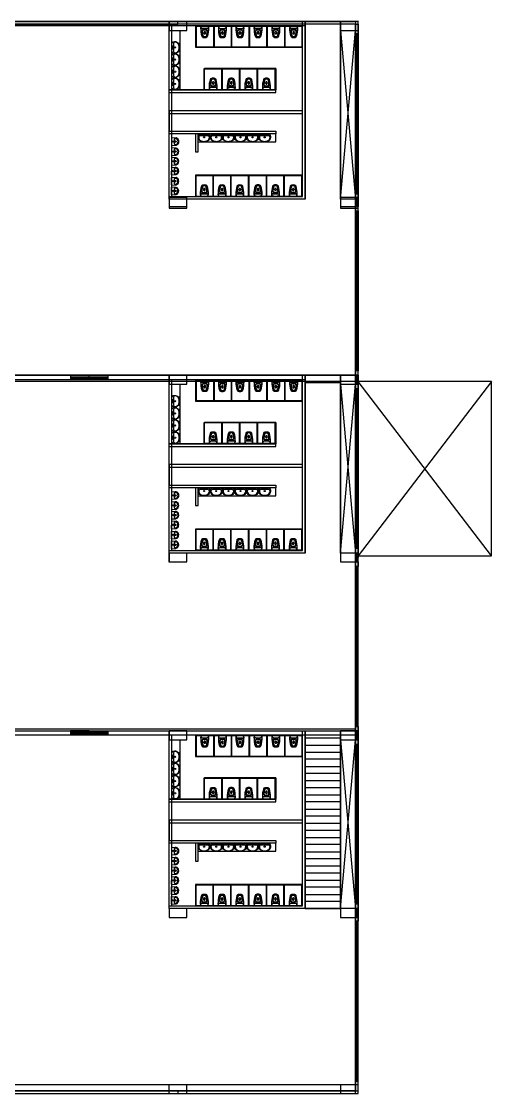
# Model space of a CAD drawing. Header units: millimetres. Extents: x 332 to 5606, y 276 to 1426.
# Drawn here: x 3451.9 to 3478.4, y 754.5 to 814.8 of the extents above; entities that cross this region are included whole.
import ezdxf

# ---------------------------------------------------------------- set-up
doc = ezdxf.new("R2010")
doc.units = ezdxf.units.MM
doc.layers.add('PEITORIL', color=5, linetype='Continuous')

# ---------------------------------------------------------------- blocks, each defined once
blk = doc.blocks.new('vaso_cx_acoplada_1')
at = {"linetype": 'Continuous'}
for centre in [(-0.111, -0.242), (0.122, -0.242)]:
    blk.add_circle(centre, 0.008, dxfattribs=at)
for centre, radius, start, end in [((-0.115, -0.184), 0.11, 136.53258, 180), ((1.375, -0.195), 1.6, 179.59001, 196.60114), ((0.001, -0.212), 0.215, 171.57167, 179.2851), ((1.375, -0.195), 1.59, 180.52436, 196.19572), ((0.001, -0.212), 0.215, 163.97838, 171.57167), ((-0.204, -0.182), 0.008, 171.57167, 263.63486), ((-0.101, -0.184), 0.11, 136.53258, 164.49464), ((0.005, 1.698), 1.9, 263.63486, 270), ((-0.249, -0.065), 0.07, 321.85553, 326.36654), ((-0.183, -0.109), 0.01, 95.71718, 146.36654), ((0.005, -1.99), 1.9, 90, 95.71718), ((-0.235, -0.065), 0.07, 321.85553, 326.36654), ((-0.16, -0.118), 0.0225, 114.52369, 139.29493), ((-0.071, -0.363), 0.075, 120.55827, 184.24766), ((0.852, -0.295), 1, 184.24766, 200.25979), ((-0.061, -0.382), 0.075, 116.10896, 182.02894), ((0.664, -0.356), 0.8, 182.02894, 200.9188), ((0.005, -0.493), 0.225, 90, 120.55827), ((0.005, -0.517), 0.225, 90, 116.10896), ((0.019, -0.458), 0.0636, 167.77794, 198.82445), ((-0.038, -0.446), 0.00501, 140.01374, 160.52979), ((-0.045, -0.439), 0.00416, 309.47185, 346.49014), ((0.048, -0.453), 0.0893, 163.27766, 172.12192), ((0.022, -0.458), 0.0664, 197.88836, 217.92673), ((0.027, -0.446), 0.0677, 144.04569, 163.27766), ((0.012, -0.466), 0.0536, 217.92673, 242.00627), ((0.014, -0.437), 0.0515, 119.72953, 144.04569), ((0.005, -0.478), 0.0398, 242.00627, 270), ((0.005, -0.422), 0.0347, 90, 119.72953), ((0.005, -1.99), 1.9, 84.28282, 90), ((0.005, 1.698), 1.9, 270, 276.36514), ((0.005, -0.493), 0.225, 59.44173, 90), ((0.005, -0.517), 0.225, 63.89104, 90), ((0.005, -0.422), 0.0347, 60.27047, 90), ((0.005, -0.478), 0.0398, 270, 297.99373), ((-0.003, -0.437), 0.0515, 35.95431, 60.27047), ((-0.001, -0.466), 0.0536, 297.99373, 322.07327), ((-0.016, -0.446), 0.0677, 16.72234, 35.95431), ((-0.011, -0.458), 0.0664, 322.07327, 342.11164), ((-0.037, -0.453), 0.0893, 7.87808, 16.72234), ((0.056, -0.439), 0.00416, 193.50986, 230.52815), ((-0.008, -0.458), 0.0636, 341.17555, 12.22206), ((0.049, -0.446), 0.00501, 19.47021, 39.98626), ((-0.653, -0.356), 0.8, 339.0812, 357.97106), ((-0.841, -0.295), 1, 339.74021, 355.75234), ((0.071, -0.382), 0.075, 357.97106, 63.89104), ((0.082, -0.363), 0.075, 355.75234, 59.44173), ((-1.364, -0.195), 1.59, 343.80428, 359.47564), ((-1.364, -0.195), 1.6, 343.39886, 0.40999), ((0.171, -0.118), 0.0225, 40.70507, 65.47631), ((0.246, -0.065), 0.07, 213.63346, 218.14447), ((0.111, -0.184), 0.11, 15.50536, 43.46742), ((0.194, -0.109), 0.01, 33.63346, 84.28282), ((0.26, -0.065), 0.07, 213.63346, 218.14447), ((0.125, -0.184), 0.11, 0, 43.46742), ((0.215, -0.182), 0.008, 276.36514, 8.42833), ((0.01, -0.212), 0.215, 8.42833, 16.02162), ((0.01, -0.212), 0.215, 0.7149, 8.42833), ((-0.081, -0.629), 0.08, 196.60114, 260.40415), ((-0.075, -0.616), 0.08, 196.19572, 260.88992), ((0.005, -0.117), 0.6, 260.40415, 270), ((0.005, -0.117), 0.586, 260.88992, 270), ((-0.062, -0.632), 0.026, 200.25979, 262.53667), ((-0.059, -0.633), 0.026, 200.9188, 262.88031), ((0.005, -0.117), 0.546, 262.53667, 270), ((0.005, -0.117), 0.546, 270, 277.46333), ((0.005, -0.117), 0.586, 270, 279.11008), ((0.005, -0.117), 0.6, 270, 279.59585), ((0.07, -0.633), 0.026, 277.11969, 339.0812), ((0.073, -0.632), 0.026, 277.46333, 339.74021), ((0.086, -0.616), 0.08, 279.11008, 343.80428), ((0.092, -0.629), 0.08, 279.59585, 343.39886)]:
    blk.add_arc(centre, radius, start, end, dxfattribs=at)
blk = doc.blocks.new('mictorio')
for p, q in [((-0.214, 0), (0.214, 0)), ((-0.221, -0.008), (-0.203, -0.242)), ((-0.171, -0.19), (-0.165, -0.236)), ((-0.143, -0.157), (0.143, -0.157)), ((0.171, -0.19), (0.165, -0.236)), ((0.221, -0.008), (0.203, -0.242))]:
    blk.add_line(p, q)
for centre, radius in [((-0.028, -0.196), 0.0107), ((-0.028, -0.227), 0.0107), ((0, -0.072), 0.0286), ((0, -0.072), 0.0143), ((0, -0.18), 0.0107), ((0, -0.243), 0.0107), ((0.028, -0.196), 0.0107), ((0.028, -0.227), 0.0107)]:
    blk.add_circle(centre, radius)
for centre, radius, start, end in [((-0.214, -0.007), 0.00716, 90, 184.572), ((0.214, -0.007), 0.00716, 355.428, 90), ((-0.13, -0.229), 0.0737, 108.63175, 194.85038), ((0, -0.192), 0.209, 195.65293, 344.34707), ((-0.143, -0.186), 0.0286, 90, 187.76517), ((0, -0.181), 0.174, 198.68934, 341.31066), ((0.143, -0.186), 0.0286, 352.23483, 90), ((0.13, -0.229), 0.0737, 345.14962, 71.36825)]:
    blk.add_arc(centre, radius, start, end)
blk = doc.blocks.new('lavatorio_66x45')
blk.add_lwpolyline([(-0.285, -0.029, -0.247757), (-0.23, 0), (0, 0), (0.23, 0, -0.247757), (0.285, -0.029, -0.523187), (0.129, -0.437, -0.064231), (0, -0.454, -0.064231), (-0.129, -0.437, -0.523187)], format="xyb", close=True)
for points in [[(0.122, -0.408, 0.331039), (0.301, -0.191, 0.428943), (0.221, -0.107), (0, -0.107), (-0.221, -0.107, 0.428943), (-0.301, -0.191, 0.331039), (-0.122, -0.408)], [(-0.284, -0.053, -0.019603), (-0.274, -0.037, -0.247757), (-0.23, -0.013), (0.23, -0.013, -0.247757), (0.274, -0.037, -0.019603), (0.284, -0.053, -0.064281)]]:
    blk.add_lwpolyline(points, format="xyb")
for centre, radius in [((-0.074, -0.053), 0.0234), ((0, -0.194), 0.03), ((0, -0.053), 0.0234), ((0.074, -0.053), 0.0234)]:
    blk.add_circle(centre, radius)
for start, end in [(253.49072, 270), (270, 286.50928)]:
    blk.add_arc((0, 0.053), 0.477, start, end)
blk = doc.blocks.new('PORTA')
for p, q in [((-0.09, 0), (-0.09, -2.1)), ((-0.06, 0), (-0.06, -2.1))]:
    blk.add_line(p, q)
at = {"layer": 'PEITORIL'}
for p, q in [((-0.15, 0), (-0.15, -2.1)), ((0, 0), (0, -2.1))]:
    blk.add_line(p, q, dxfattribs=at)

msp = doc.modelspace()

# ---------------------------------------------------------------- linework, layer by layer
for p, q in [((3470.88, 814.755), (3350.58, 814.755)), ((3461.23, 814.755), (3460.23, 814.755)), ((3460.23, 814.755), (3460.23, 814.255)), ((3461.237, 814.755), (3460.237, 814.755)), ((3460.237, 814.755), (3460.237, 814.255)), ((3460.73, 814.605), (3460.73, 814.755)), ((3460.73, 814.755), (3470.73, 814.755)), ((3461.23, 814.255), (3461.23, 814.755)), ((3461.237, 814.255), (3461.237, 814.755)), ((3467.89, 804.755), (3467.89, 814.755)), ((3467.89, 814.755), (3469.89, 814.755)), ((3467.89, 814.755), (3467.89, 814.355)), ((3470.883, 814.755), (3469.883, 814.755)), ((3469.883, 814.755), (3469.883, 814.255)), ((3470.89, 814.755), (3469.89, 814.755)), ((3469.89, 814.755), (3469.89, 814.255)), ((3470.73, 814.755), (3470.73, 814.605)), ((3470.88, 754.455), (3470.88, 814.755)), ((3470.88, 814.755), (3470.883, 814.755)), ((3470.883, 814.255), (3470.883, 814.755)), ((3470.73, 814.605), (3350.73, 814.605)), ((3450.73, 814.605), (3460.73, 814.605)), ((3460.23, 814.255), (3461.23, 814.255)), ((3460.237, 814.255), (3461.237, 814.255)), ((3467.89, 814.355), (3467.89, 813.955)), ((3469.883, 814.255), (3470.883, 814.255)), ((3470.73, 754.605), (3470.73, 814.605)), ((3470.73, 814.605), (3470.88, 814.605)), ((3470.73, 814.255), (3470.805, 814.255)), ((3470.73, 814.055), (3470.73, 805.055)), ((3470.88, 814.605), (3470.88, 804.605)), ((3470.88, 804.605), (3470.88, 814.605)), ((3470.88, 814.605), (3470.88, 804.605)), ((3470.88, 814.605), (3470.883, 814.605)), ((3470.88, 814.255), (3470.88, 814.055)), ((3467.89, 813.955), (3467.89, 813.555)), ((3469.89, 813.555), (3469.89, 813.155)), ((3467.89, 813.155), (3467.89, 812.755)), ((3467.89, 812.355), (3467.89, 811.955)), ((3469.89, 812.755), (3469.89, 812.355)), ((3469.89, 811.955), (3469.89, 811.555)), ((3467.89, 811.555), (3467.89, 811.155)), ((3469.89, 811.155), (3469.89, 810.755)), ((3467.89, 810.755), (3467.89, 810.355)), ((3467.89, 809.955), (3467.89, 809.555)), ((3469.89, 810.355), (3469.89, 809.955)), ((3469.89, 809.555), (3469.89, 809.155)), ((3467.89, 809.155), (3467.89, 808.755)), ((3469.89, 808.755), (3469.89, 808.355)), ((3467.89, 808.355), (3467.89, 807.955)), ((3467.89, 807.555), (3467.89, 807.155)), ((3469.89, 807.955), (3469.89, 807.555)), ((3469.89, 807.155), (3469.89, 806.755)), ((3467.89, 806.755), (3467.89, 806.355)), ((3469.89, 806.355), (3469.89, 805.955)), ((3467.89, 805.955), (3467.89, 805.555)), ((3467.89, 805.155), (3467.89, 804.755)), ((3469.89, 805.555), (3469.89, 805.155)), ((3461.237, 804.855), (3460.237, 804.855)), ((3460.237, 804.855), (3460.237, 804.355)), ((3461.237, 804.755), (3460.237, 804.755)), ((3460.237, 804.755), (3460.237, 804.255)), ((3461.237, 804.355), (3461.237, 804.855)), ((3461.237, 804.255), (3461.237, 804.755)), ((3470.89, 804.855), (3469.89, 804.855)), ((3469.89, 804.855), (3469.89, 804.355)), ((3470.89, 804.755), (3469.89, 804.755)), ((3469.89, 804.755), (3469.89, 804.255)), ((3470.73, 804.855), (3470.89, 804.855)), ((3470.88, 804.605), (3470.73, 804.605)), ((3470.73, 804.605), (3470.73, 794.605)), ((3470.805, 804.855), (3470.805, 804.355)), ((3470.89, 804.355), (3470.89, 804.855)), ((3460.237, 804.355), (3461.237, 804.355)), ((3460.237, 804.255), (3461.237, 804.255)), ((3469.89, 804.355), (3470.89, 804.355)), ((3469.89, 804.255), (3470.89, 804.255)), ((3470.73, 804.355), (3470.73, 804.105)), ((3470.73, 804.355), (3470.89, 804.355)), ((3470.88, 804.105), (3470.88, 795.105)), ((3461.237, 794.855), (3460.237, 794.855)), ((3460.237, 794.855), (3460.237, 794.355)), ((3461.237, 794.855), (3460.237, 794.855)), ((3460.237, 794.855), (3460.237, 794.355)), ((3461.237, 794.355), (3461.237, 794.855)), ((3461.237, 794.355), (3461.237, 794.855)), ((3467.89, 784.855), (3467.89, 794.855)), ((3467.89, 794.855), (3469.89, 794.855)), ((3467.89, 794.855), (3467.89, 794.455)), ((3470.89, 794.855), (3469.89, 794.855)), ((3469.89, 794.855), (3469.89, 794.355)), ((3470.89, 794.855), (3469.89, 794.855)), ((3469.89, 794.855), (3469.89, 794.355)), ((3470.73, 795.105), (3470.73, 794.855)), ((3470.73, 794.855), (3470.89, 794.855)), ((3470.805, 794.855), (3470.805, 794.355)), ((3470.89, 794.355), (3470.89, 794.855)), ((3460.237, 794.355), (3461.237, 794.355)), ((3460.237, 794.355), (3461.237, 794.355)), ((3467.89, 794.455), (3469.89, 794.455)), ((3467.89, 794.455), (3467.89, 794.055)), ((3469.89, 794.355), (3470.89, 794.355)), ((3470.73, 794.605), (3470.88, 794.605)), ((3470.73, 794.355), (3470.73, 794.105)), ((3470.73, 794.355), (3470.89, 794.355)), ((3470.88, 794.605), (3470.88, 784.605)), ((3467.89, 794.055), (3467.89, 793.655)), ((3469.89, 793.655), (3469.89, 793.255)), ((3470.88, 794.105), (3470.88, 785.105)), ((3467.89, 793.255), (3467.89, 792.855)), ((3467.89, 792.455), (3467.89, 792.055)), ((3469.89, 792.855), (3469.89, 792.455)), ((3469.89, 792.055), (3469.89, 791.655)), ((3467.89, 791.655), (3467.89, 791.255)), ((3469.89, 791.255), (3469.89, 790.855)), ((3467.89, 790.855), (3467.89, 790.455)), ((3467.89, 790.055), (3467.89, 789.655)), ((3469.89, 790.455), (3469.89, 790.055)), ((3469.89, 789.655), (3469.89, 789.255)), ((3467.89, 789.255), (3467.89, 788.855)), ((3469.89, 788.855), (3469.89, 788.455)), ((3467.89, 788.455), (3467.89, 788.055)), ((3467.89, 787.655), (3467.89, 787.255)), ((3469.89, 788.055), (3469.89, 787.655)), ((3469.89, 787.255), (3469.89, 786.855)), ((3467.89, 786.855), (3467.89, 786.455)), ((3469.89, 786.455), (3469.89, 786.055)), ((3467.89, 786.055), (3467.89, 785.655)), ((3467.89, 785.255), (3467.89, 784.855)), ((3469.89, 785.655), (3469.89, 785.255)), ((3461.23, 784.855), (3460.23, 784.855)), ((3460.23, 784.855), (3460.23, 784.355)), ((3461.237, 784.855), (3460.237, 784.855)), ((3460.237, 784.855), (3460.237, 784.355)), ((3461.23, 784.355), (3461.23, 784.855)), ((3461.237, 784.355), (3461.237, 784.855)), ((3470.883, 784.855), (3469.883, 784.855)), ((3469.883, 784.855), (3469.883, 784.355)), ((3470.89, 784.855), (3469.89, 784.855)), ((3469.89, 784.855), (3469.89, 784.355)), ((3470.73, 785.105), (3470.73, 784.855)), ((3470.88, 784.605), (3470.73, 784.605)), ((3470.73, 784.605), (3470.73, 774.605)), ((3470.805, 784.855), (3470.805, 784.355)), ((3470.883, 784.355), (3470.883, 784.855)), ((3460.23, 784.355), (3461.23, 784.355)), ((3460.237, 784.355), (3461.237, 784.355)), ((3469.883, 784.355), (3470.883, 784.355)), ((3469.89, 784.355), (3470.89, 784.355)), ((3470.73, 784.105), (3470.73, 775.105)), ((3470.88, 784.355), (3470.88, 784.105)), ((3470.88, 784.355), (3470.883, 784.355)), ((3461.237, 774.855), (3460.237, 774.855)), ((3460.237, 774.855), (3460.237, 774.355)), ((3461.237, 774.355), (3461.237, 774.855)), ((3467.89, 764.855), (3467.89, 774.855)), ((3467.89, 774.855), (3469.89, 774.855)), ((3467.89, 774.855), (3467.89, 774.455)), ((3470.89, 774.855), (3469.89, 774.855)), ((3469.89, 774.855), (3469.89, 774.355)), ((3470.73, 774.855), (3470.89, 774.855)), ((3470.805, 774.855), (3470.805, 774.355)), ((3470.88, 775.105), (3470.88, 774.855)), ((3470.88, 774.855), (3470.88, 774.855)), ((3470.89, 774.355), (3470.89, 774.855)), ((3460.237, 774.355), (3461.237, 774.355)), ((3467.89, 774.455), (3469.89, 774.455)), ((3467.89, 774.455), (3467.89, 774.055)), ((3470.73, 774.605), (3470.88, 774.605)), ((3470.73, 774.355), (3470.73, 774.105)), ((3470.73, 774.355), (3470.89, 774.355)), ((3470.88, 774.605), (3470.88, 764.605)), ((3467.89, 774.055), (3469.89, 774.055)), ((3467.89, 774.055), (3467.89, 773.655)), ((3467.89, 773.655), (3469.89, 773.655)), ((3469.89, 773.655), (3469.89, 773.255)), ((3470.88, 774.105), (3470.88, 765.105)), ((3469.89, 773.255), (3467.89, 773.255)), ((3467.89, 773.255), (3467.89, 772.855)), ((3467.89, 772.855), (3469.89, 772.855)), ((3469.89, 772.455), (3467.89, 772.455)), ((3467.89, 772.455), (3467.89, 772.055)), ((3469.89, 772.855), (3469.89, 772.455)), ((3467.89, 772.055), (3469.89, 772.055)), ((3469.89, 772.055), (3469.89, 771.655)), ((3469.89, 771.655), (3467.89, 771.655)), ((3467.89, 771.655), (3467.89, 771.255)), ((3467.89, 771.255), (3469.89, 771.255)), ((3469.89, 771.255), (3469.89, 770.855)), ((3469.89, 770.855), (3467.89, 770.855)), ((3467.89, 770.855), (3467.89, 770.455)), ((3467.89, 770.455), (3469.89, 770.455)), ((3469.89, 770.055), (3467.89, 770.055)), ((3467.89, 770.055), (3467.89, 769.655)), ((3469.89, 770.455), (3469.89, 770.055)), ((3467.89, 769.655), (3469.89, 769.655)), ((3469.89, 769.655), (3469.89, 769.255)), ((3469.89, 769.255), (3467.89, 769.255)), ((3467.89, 769.255), (3467.89, 768.855)), ((3467.89, 768.855), (3469.89, 768.855)), ((3469.89, 768.855), (3469.89, 768.455)), ((3469.89, 768.455), (3467.89, 768.455)), ((3467.89, 768.455), (3467.89, 768.055)), ((3467.89, 768.055), (3469.89, 768.055)), ((3469.89, 767.655), (3467.89, 767.655)), ((3467.89, 767.655), (3467.89, 767.255)), ((3469.89, 768.055), (3469.89, 767.655)), ((3467.89, 767.255), (3469.89, 767.255)), ((3469.89, 767.255), (3469.89, 766.855)), ((3469.89, 766.855), (3467.89, 766.855)), ((3467.89, 766.855), (3467.89, 766.455)), ((3467.89, 766.455), (3469.89, 766.455)), ((3469.89, 766.455), (3469.89, 766.055)), ((3469.89, 766.055), (3467.89, 766.055)), ((3467.89, 766.055), (3467.89, 765.655)), ((3467.89, 765.655), (3469.89, 765.655)), ((3469.89, 765.255), (3467.89, 765.255)), ((3467.89, 765.255), (3467.89, 764.855)), ((3469.89, 765.655), (3469.89, 765.255)), ((3461.237, 764.855), (3460.237, 764.855)), ((3460.237, 764.855), (3460.237, 764.355)), ((3461.237, 764.355), (3461.237, 764.855)), ((3469.89, 764.855), (3467.89, 764.855)), ((3467.89, 764.855), (3469.89, 764.855)), ((3470.89, 764.855), (3469.89, 764.855)), ((3469.89, 764.855), (3469.89, 764.355)), ((3470.73, 765.105), (3470.73, 764.855)), ((3470.88, 764.605), (3470.73, 764.605)), ((3470.73, 764.605), (3470.73, 754.605)), ((3470.805, 764.855), (3470.805, 764.355)), ((3470.89, 764.355), (3470.89, 764.855)), ((3460.237, 764.355), (3461.237, 764.355)), ((3469.89, 764.355), (3470.89, 764.355)), ((3470.73, 764.155), (3470.73, 755.155)), ((3470.88, 764.355), (3470.88, 764.155)), ((3470.88, 755.055), (3470.88, 764.105)), ((3470.73, 754.955), (3470.73, 755.055)), ((3350.58, 754.455), (3470.88, 754.455)), ((3350.73, 754.605), (3470.73, 754.605)), ((3450.73, 754.605), (3460.73, 754.605)), ((3461.23, 754.955), (3460.23, 754.955)), ((3460.23, 754.955), (3460.23, 754.455)), ((3460.23, 754.455), (3461.23, 754.455)), ((3460.73, 754.605), (3460.73, 754.455)), ((3460.73, 754.455), (3470.73, 754.455)), ((3461.23, 754.455), (3461.23, 754.955)), ((3470.883, 754.955), (3469.883, 754.955)), ((3469.883, 754.955), (3469.883, 754.455)), ((3469.883, 754.455), (3470.883, 754.455)), ((3470.805, 754.955), (3470.73, 754.955)), ((3470.73, 754.455), (3470.73, 754.605)), ((3470.73, 754.605), (3470.88, 754.605)), ((3470.883, 754.455), (3470.883, 754.955))]:
    msp.add_line(p, q)
at = {"color": 1}
for p, q in [((3460.237, 804.755), (3460.237, 814.755)), ((3467.74, 804.905), (3467.74, 814.755)), ((3469.89, 804.755), (3469.89, 814.755)), ((3460.237, 814.505), (3353.58, 814.505)), ((3467.89, 814.505), (3460.237, 814.505)), ((3467.89, 814.055), (3467.89, 804.755)), ((3469.89, 814.255), (3470.73, 814.255)), ((3469.89, 814.255), (3469.89, 804.755)), ((3469.89, 814.255), (3470.73, 804.755)), ((3469.89, 804.755), (3470.73, 814.255)), ((3460.237, 804.905), (3467.74, 804.905)), ((3467.89, 804.755), (3460.237, 804.755)), ((3467.89, 804.755), (3462.74, 804.755)), ((3470.73, 804.755), (3469.89, 804.755)), ((3460.237, 784.855), (3460.237, 794.855)), ((3467.74, 785.005), (3467.74, 794.855)), ((3469.89, 784.855), (3469.89, 794.855)), ((3460.237, 794.605), (3353.58, 794.605)), ((3467.89, 794.605), (3460.237, 794.605)), ((3467.89, 794.155), (3467.89, 784.855)), ((3469.89, 794.355), (3470.73, 794.355)), ((3469.89, 794.355), (3469.89, 784.855)), ((3469.89, 794.355), (3470.73, 784.855)), ((3469.89, 784.855), (3470.73, 794.355)), ((3470.88, 794.105), (3470.88, 794.255)), ((3470.88, 794.105), (3470.88, 789.605)), ((3470.88, 789.68), (3470.88, 790.68)), ((3470.88, 789.68), (3470.88, 790.68)), ((3470.88, 789.605), (3470.88, 789.68)), ((3470.88, 789.605), (3470.88, 785.105)), ((3470.88, 789.605), (3470.88, 789.53)), ((3470.88, 789.53), (3470.88, 788.53)), ((3460.237, 785.005), (3467.74, 785.005)), ((3467.89, 784.855), (3460.237, 784.855)), ((3467.89, 784.855), (3462.74, 784.855)), ((3470.73, 784.855), (3469.89, 784.855)), ((3470.88, 784.955), (3470.88, 785.105)), ((3460.237, 764.855), (3460.237, 774.855)), ((3467.74, 765.005), (3467.74, 774.855)), ((3469.89, 764.855), (3469.89, 774.855)), ((3460.237, 774.605), (3353.58, 774.605)), ((3467.89, 774.605), (3460.237, 774.605)), ((3469.89, 774.355), (3470.73, 774.355)), ((3469.89, 774.355), (3469.89, 764.855)), ((3469.89, 774.355), (3470.73, 764.855)), ((3469.89, 764.855), (3470.73, 774.355)), ((3467.89, 774.155), (3467.89, 764.855)), ((3460.237, 765.005), (3467.74, 765.005)), ((3467.89, 764.855), (3460.237, 764.855)), ((3467.89, 764.855), (3462.74, 764.855)), ((3470.73, 764.855), (3469.89, 764.855))]:
    msp.add_line(p, q, dxfattribs=at)
at = {"color": 3}
for p, q in [((3460.237, 809.58), (3460.237, 814.255)), ((3460.387, 804.906), (3460.387, 814.505)), ((3461.725, 814.505), (3461.725, 813.305)), ((3461.74, 814.505), (3461.725, 814.505)), ((3467.71, 814.475), (3461.725, 814.475)), ((3462.74, 814.505), (3461.74, 814.505)), ((3461.74, 814.505), (3461.74, 813.305)), ((3461.74, 814.505), (3461.74, 813.305)), ((3461.755, 814.505), (3461.755, 813.305)), ((3463.74, 814.505), (3462.74, 814.505)), ((3462.74, 814.505), (3462.74, 813.305)), ((3462.74, 814.505), (3462.77, 814.505)), ((3462.77, 814.505), (3462.77, 813.305)), ((3463.725, 814.505), (3463.725, 813.305)), ((3464.74, 814.505), (3463.74, 814.505)), ((3463.74, 814.505), (3463.74, 813.305)), ((3463.74, 814.505), (3463.74, 813.305)), ((3463.755, 814.505), (3463.755, 813.305)), ((3464.725, 814.505), (3464.725, 813.305)), ((3465.74, 814.505), (3464.74, 814.505)), ((3464.74, 814.505), (3464.74, 813.305)), ((3464.74, 814.505), (3464.74, 813.305)), ((3464.755, 814.505), (3464.755, 813.305)), ((3465.725, 814.505), (3465.725, 813.305)), ((3466.74, 814.505), (3465.74, 814.505)), ((3465.74, 814.505), (3465.74, 813.305)), ((3465.74, 814.505), (3465.74, 813.305)), ((3465.755, 814.505), (3465.755, 813.305)), ((3466.74, 814.505), (3466.725, 814.505)), ((3466.725, 814.505), (3466.725, 813.305)), ((3467.74, 814.505), (3466.74, 814.505)), ((3466.74, 814.505), (3466.74, 813.305)), ((3467.74, 814.505), (3466.74, 814.505)), ((3466.74, 814.505), (3466.755, 814.505)), ((3466.755, 814.505), (3466.755, 813.305)), ((3467.74, 814.505), (3467.71, 814.505)), ((3467.71, 814.505), (3467.71, 813.305)), ((3467.74, 813.305), (3467.74, 814.505)), ((3461.725, 813.335), (3467.74, 813.335)), ((3461.725, 813.305), (3461.74, 813.305)), ((3461.74, 813.305), (3462.74, 813.305)), ((3462.74, 813.305), (3462.74, 813.335)), ((3462.74, 813.305), (3463.74, 813.305)), ((3463.74, 813.305), (3464.74, 813.305)), ((3464.74, 813.305), (3465.74, 813.305)), ((3465.74, 813.305), (3466.74, 813.305)), ((3466.74, 813.305), (3467.74, 813.305)), ((3462.207, 810.905), (3462.207, 812.105)), ((3462.207, 812.105), (3466.237, 812.105)), ((3466.237, 812.075), (3462.207, 812.075)), ((3462.222, 810.905), (3462.222, 812.105)), ((3463.222, 812.105), (3462.222, 812.105)), ((3462.222, 810.905), (3462.222, 812.105)), ((3462.237, 810.905), (3462.237, 812.105)), ((3463.207, 810.905), (3463.207, 812.105)), ((3463.222, 810.905), (3463.222, 812.105)), ((3464.222, 812.105), (3463.222, 812.105)), ((3463.222, 810.905), (3463.222, 812.105)), ((3463.237, 810.905), (3463.237, 812.105)), ((3464.207, 810.905), (3464.207, 812.105)), ((3464.222, 810.905), (3464.222, 812.105)), ((3465.222, 812.105), (3464.222, 812.105)), ((3464.222, 810.905), (3464.222, 812.105)), ((3464.237, 810.905), (3464.237, 812.105)), ((3465.192, 810.905), (3465.192, 812.105)), ((3465.222, 810.905), (3465.222, 812.105)), ((3466.222, 812.105), (3465.222, 812.105)), ((3465.222, 812.105), (3465.222, 812.075)), ((3466.207, 810.905), (3466.207, 812.105)), ((3466.222, 810.905), (3466.222, 812.105)), ((3466.222, 810.905), (3466.222, 812.105)), ((3466.237, 812.105), (3466.222, 812.105)), ((3466.237, 810.905), (3466.237, 812.105)), ((3466.237, 812.105), (3466.237, 810.905)), ((3466.237, 810.905), (3460.237, 810.905)), ((3460.237, 810.905), (3460.237, 810.905)), ((3460.237, 810.905), (3461.222, 810.905)), ((3460.237, 809.755), (3460.237, 810.755)), ((3460.237, 810.755), (3466.237, 810.755)), ((3461.222, 810.905), (3461.207, 810.905)), ((3461.222, 810.905), (3462.222, 810.905)), ((3461.222, 810.905), (3461.237, 810.905)), ((3462.207, 810.935), (3466.237, 810.935)), ((3462.222, 810.905), (3463.222, 810.905)), ((3463.222, 810.905), (3464.222, 810.905)), ((3464.222, 810.905), (3465.222, 810.905)), ((3465.222, 810.905), (3465.192, 810.905)), ((3465.222, 810.905), (3466.222, 810.905)), ((3466.222, 810.905), (3466.237, 810.905)), ((3466.237, 810.755), (3466.237, 810.905)), ((3467.74, 809.73), (3460.237, 809.73)), ((3460.237, 809.73), (3460.237, 809.58)), ((3460.237, 804.905), (3460.237, 809.58)), ((3460.237, 809.58), (3467.74, 809.58)), ((3460.237, 809.58), (3460.237, 808.58)), ((3467.74, 809.58), (3467.74, 809.73)), ((3460.237, 808.58), (3466.237, 808.58)), ((3466.237, 808.43), (3460.237, 808.43)), ((3461.725, 808.43), (3461.725, 807.43)), ((3461.875, 807.43), (3461.875, 808.43)), ((3466.237, 808.58), (3466.237, 808.43)), ((3461.725, 807.43), (3461.875, 807.43)), ((3462.725, 806.105), (3461.725, 806.105)), ((3461.725, 806.105), (3461.725, 804.905)), ((3467.74, 806.075), (3461.725, 806.075)), ((3461.755, 804.905), (3461.755, 806.105)), ((3462.71, 804.905), (3462.71, 806.105)), ((3462.725, 804.905), (3462.725, 806.105)), ((3463.725, 806.105), (3462.725, 806.105)), ((3462.74, 804.905), (3462.74, 806.105)), ((3463.71, 804.905), (3463.71, 806.105)), ((3463.725, 804.905), (3463.725, 806.105)), ((3464.725, 806.105), (3463.725, 806.105)), ((3463.725, 804.905), (3463.725, 806.105)), ((3463.74, 804.905), (3463.74, 806.105)), ((3464.71, 804.905), (3464.71, 806.105)), ((3464.725, 804.905), (3464.725, 806.105)), ((3465.725, 806.105), (3464.725, 806.105)), ((3464.725, 804.905), (3464.725, 806.105)), ((3464.74, 804.905), (3464.74, 806.105)), ((3465.71, 804.905), (3465.71, 806.105)), ((3465.725, 804.905), (3465.725, 806.105)), ((3466.725, 806.105), (3465.725, 806.105)), ((3465.725, 804.905), (3465.725, 806.105)), ((3465.74, 804.905), (3465.74, 806.105)), ((3466.695, 804.905), (3466.695, 806.105)), ((3466.725, 804.905), (3466.725, 806.105)), ((3467.725, 806.105), (3466.725, 806.105)), ((3466.725, 806.105), (3466.725, 806.075)), ((3467.71, 804.905), (3467.71, 806.105)), ((3467.725, 804.905), (3467.725, 806.105)), ((3467.725, 804.905), (3467.725, 806.105)), ((3467.74, 806.105), (3467.725, 806.105)), ((3467.74, 804.905), (3467.74, 806.105)), ((3460.237, 804.905), (3460.387, 804.906)), ((3461.725, 804.905), (3462.725, 804.905)), ((3461.725, 804.905), (3462.725, 804.905)), ((3461.725, 804.905), (3461.755, 804.905)), ((3461.755, 804.935), (3467.74, 804.935)), ((3462.725, 804.905), (3462.71, 804.905)), ((3462.725, 804.905), (3463.725, 804.905)), ((3462.725, 804.905), (3462.74, 804.905)), ((3463.725, 804.905), (3464.725, 804.905)), ((3464.725, 804.905), (3465.725, 804.905)), ((3465.725, 804.905), (3466.725, 804.905)), ((3466.725, 804.905), (3466.695, 804.905)), ((3466.725, 804.905), (3467.725, 804.905)), ((3467.725, 804.905), (3467.74, 804.905)), ((3455.737, 794.855), (3454.687, 794.855)), ((3454.687, 794.855), (3454.687, 794.605)), ((3455.737, 794.605), (3455.737, 794.855)), ((3455.737, 794.855), (3456.787, 794.855)), ((3456.787, 794.855), (3456.787, 794.605)), ((3456.737, 794.605), (3455.737, 794.605)), ((3460.237, 789.68), (3460.237, 794.355)), ((3460.387, 785.006), (3460.387, 794.605)), ((3461.725, 794.605), (3461.725, 793.405)), ((3461.74, 794.605), (3461.725, 794.605)), ((3467.71, 794.575), (3461.725, 794.575)), ((3462.74, 794.605), (3461.74, 794.605)), ((3461.74, 794.605), (3461.74, 793.405)), ((3461.74, 794.605), (3461.74, 793.405)), ((3461.755, 794.605), (3461.755, 793.405)), ((3463.74, 794.605), (3462.74, 794.605)), ((3462.74, 794.605), (3462.74, 793.405)), ((3462.74, 794.605), (3462.77, 794.605)), ((3462.77, 794.605), (3462.77, 793.405)), ((3463.725, 794.605), (3463.725, 793.405)), ((3464.74, 794.605), (3463.74, 794.605)), ((3463.74, 794.605), (3463.74, 793.405)), ((3463.74, 794.605), (3463.74, 793.405)), ((3463.755, 794.605), (3463.755, 793.405)), ((3464.725, 794.605), (3464.725, 793.405)), ((3465.74, 794.605), (3464.74, 794.605)), ((3464.74, 794.605), (3464.74, 793.405)), ((3464.74, 794.605), (3464.74, 793.405)), ((3464.755, 794.605), (3464.755, 793.405)), ((3465.725, 794.605), (3465.725, 793.405)), ((3466.74, 794.605), (3465.74, 794.605)), ((3465.74, 794.605), (3465.74, 793.405)), ((3465.74, 794.605), (3465.74, 793.405)), ((3465.755, 794.605), (3465.755, 793.405)), ((3466.74, 794.605), (3466.725, 794.605)), ((3466.725, 794.605), (3466.725, 793.405)), ((3467.74, 794.605), (3466.74, 794.605)), ((3466.74, 794.605), (3466.74, 793.405)), ((3467.74, 794.605), (3466.74, 794.605)), ((3466.74, 794.605), (3466.755, 794.605)), ((3466.755, 794.605), (3466.755, 793.405)), ((3467.74, 794.605), (3467.71, 794.605)), ((3467.71, 794.605), (3467.71, 793.405)), ((3467.74, 793.405), (3467.74, 794.605)), ((3478.38, 794.505), (3470.88, 794.505)), ((3470.88, 794.505), (3470.88, 794.355)), ((3478.38, 794.505), (3470.88, 784.705)), ((3478.38, 784.705), (3470.88, 794.505)), ((3478.38, 784.705), (3478.38, 794.505)), ((3461.725, 793.435), (3467.74, 793.435)), ((3461.725, 793.405), (3461.74, 793.405)), ((3461.74, 793.405), (3462.74, 793.405)), ((3462.74, 793.405), (3462.74, 793.435)), ((3462.74, 793.405), (3463.74, 793.405)), ((3463.74, 793.405), (3464.74, 793.405)), ((3464.74, 793.405), (3465.74, 793.405)), ((3465.74, 793.405), (3466.74, 793.405)), ((3466.74, 793.405), (3467.74, 793.405)), ((3462.207, 791.005), (3462.207, 792.205)), ((3462.207, 792.205), (3466.237, 792.205)), ((3466.237, 792.175), (3462.207, 792.175)), ((3462.222, 791.005), (3462.222, 792.205)), ((3463.222, 792.205), (3462.222, 792.205)), ((3462.222, 791.005), (3462.222, 792.205)), ((3462.237, 791.005), (3462.237, 792.205)), ((3463.207, 791.005), (3463.207, 792.205)), ((3463.222, 791.005), (3463.222, 792.205)), ((3464.222, 792.205), (3463.222, 792.205)), ((3463.222, 791.005), (3463.222, 792.205)), ((3463.237, 791.005), (3463.237, 792.205)), ((3464.207, 791.005), (3464.207, 792.205)), ((3464.222, 791.005), (3464.222, 792.205)), ((3465.222, 792.205), (3464.222, 792.205)), ((3464.222, 791.005), (3464.222, 792.205)), ((3464.237, 791.005), (3464.237, 792.205)), ((3465.192, 791.005), (3465.192, 792.205)), ((3465.222, 791.005), (3465.222, 792.205)), ((3466.222, 792.205), (3465.222, 792.205)), ((3465.222, 792.205), (3465.222, 792.175)), ((3466.207, 791.005), (3466.207, 792.205)), ((3466.222, 791.005), (3466.222, 792.205)), ((3466.222, 791.005), (3466.222, 792.205)), ((3466.237, 792.205), (3466.222, 792.205)), ((3466.237, 791.005), (3466.237, 792.205)), ((3466.237, 792.205), (3466.237, 791.005)), ((3466.237, 791.005), (3460.237, 791.005)), ((3460.237, 791.005), (3460.237, 791.005)), ((3460.237, 791.005), (3461.222, 791.005)), ((3460.237, 789.855), (3460.237, 790.855)), ((3460.237, 790.855), (3466.237, 790.855)), ((3461.222, 791.005), (3461.207, 791.005)), ((3461.222, 791.005), (3462.222, 791.005)), ((3461.222, 791.005), (3461.237, 791.005)), ((3462.207, 791.035), (3466.237, 791.035)), ((3462.222, 791.005), (3463.222, 791.005)), ((3463.222, 791.005), (3464.222, 791.005)), ((3464.222, 791.005), (3465.222, 791.005)), ((3465.222, 791.005), (3465.192, 791.005)), ((3465.222, 791.005), (3466.222, 791.005)), ((3466.222, 791.005), (3466.237, 791.005)), ((3466.237, 790.855), (3466.237, 791.005)), ((3467.74, 789.83), (3460.237, 789.83)), ((3460.237, 789.83), (3460.237, 789.68)), ((3460.237, 785.005), (3460.237, 789.68)), ((3460.237, 789.68), (3467.74, 789.68)), ((3460.237, 789.68), (3460.237, 788.68)), ((3467.74, 789.68), (3467.74, 789.83)), ((3460.237, 788.68), (3466.237, 788.68)), ((3466.237, 788.53), (3460.237, 788.53)), ((3461.725, 788.53), (3461.725, 787.53)), ((3461.875, 787.53), (3461.875, 788.53)), ((3466.237, 788.68), (3466.237, 788.53)), ((3461.725, 787.53), (3461.875, 787.53)), ((3462.725, 786.205), (3461.725, 786.205)), ((3461.725, 786.205), (3461.725, 785.005)), ((3467.74, 786.175), (3461.725, 786.175)), ((3461.755, 785.005), (3461.755, 786.205)), ((3462.71, 785.005), (3462.71, 786.205)), ((3462.725, 785.005), (3462.725, 786.205)), ((3463.725, 786.205), (3462.725, 786.205)), ((3462.74, 785.005), (3462.74, 786.205)), ((3463.71, 785.005), (3463.71, 786.205)), ((3463.725, 785.005), (3463.725, 786.205)), ((3464.725, 786.205), (3463.725, 786.205)), ((3463.725, 785.005), (3463.725, 786.205)), ((3463.74, 785.005), (3463.74, 786.205)), ((3464.71, 785.005), (3464.71, 786.205)), ((3464.725, 785.005), (3464.725, 786.205)), ((3465.725, 786.205), (3464.725, 786.205)), ((3464.725, 785.005), (3464.725, 786.205)), ((3464.74, 785.005), (3464.74, 786.205)), ((3465.71, 785.005), (3465.71, 786.205)), ((3465.725, 785.005), (3465.725, 786.205)), ((3466.725, 786.205), (3465.725, 786.205)), ((3465.725, 785.005), (3465.725, 786.205)), ((3465.74, 785.005), (3465.74, 786.205)), ((3466.695, 785.005), (3466.695, 786.205)), ((3466.725, 785.005), (3466.725, 786.205)), ((3467.725, 786.205), (3466.725, 786.205)), ((3466.725, 786.205), (3466.725, 786.175)), ((3467.71, 785.005), (3467.71, 786.205)), ((3467.725, 785.005), (3467.725, 786.205)), ((3467.725, 785.005), (3467.725, 786.205)), ((3467.74, 786.205), (3467.725, 786.205)), ((3467.74, 785.005), (3467.74, 786.205)), ((3460.237, 785.005), (3460.387, 785.006)), ((3461.725, 785.005), (3462.725, 785.005)), ((3461.725, 785.005), (3462.725, 785.005)), ((3461.725, 785.005), (3461.755, 785.005)), ((3461.755, 785.035), (3467.74, 785.035)), ((3462.725, 785.005), (3462.71, 785.005)), ((3462.725, 785.005), (3463.725, 785.005)), ((3462.725, 785.005), (3462.74, 785.005)), ((3463.725, 785.005), (3464.725, 785.005)), ((3464.725, 785.005), (3465.725, 785.005)), ((3465.725, 785.005), (3466.725, 785.005)), ((3466.725, 785.005), (3466.695, 785.005)), ((3466.725, 785.005), (3467.725, 785.005)), ((3467.725, 785.005), (3467.74, 785.005)), ((3470.88, 784.855), (3470.88, 784.705)), ((3470.88, 784.705), (3478.38, 784.705)), ((3455.737, 774.855), (3454.687, 774.855)), ((3454.687, 774.855), (3454.687, 774.605)), ((3455.737, 774.605), (3455.737, 774.855)), ((3455.737, 774.855), (3456.787, 774.855)), ((3456.787, 774.855), (3456.787, 774.605)), ((3456.737, 774.605), (3455.737, 774.605)), ((3460.237, 769.68), (3460.237, 774.355)), ((3460.387, 765.006), (3460.387, 774.605)), ((3461.725, 774.605), (3461.725, 773.405)), ((3461.74, 774.605), (3461.725, 774.605)), ((3467.71, 774.575), (3461.725, 774.575)), ((3462.74, 774.605), (3461.74, 774.605)), ((3461.74, 774.605), (3461.74, 773.405)), ((3461.74, 774.605), (3461.74, 773.405)), ((3461.755, 774.605), (3461.755, 773.405)), ((3463.74, 774.605), (3462.74, 774.605)), ((3462.74, 774.605), (3462.74, 773.405)), ((3462.74, 774.605), (3462.77, 774.605)), ((3462.77, 774.605), (3462.77, 773.405)), ((3463.725, 774.605), (3463.725, 773.405)), ((3464.74, 774.605), (3463.74, 774.605)), ((3463.74, 774.605), (3463.74, 773.405)), ((3463.74, 774.605), (3463.74, 773.405)), ((3463.755, 774.605), (3463.755, 773.405)), ((3464.725, 774.605), (3464.725, 773.405)), ((3465.74, 774.605), (3464.74, 774.605)), ((3464.74, 774.605), (3464.74, 773.405)), ((3464.74, 774.605), (3464.74, 773.405)), ((3464.755, 774.605), (3464.755, 773.405)), ((3465.725, 774.605), (3465.725, 773.405)), ((3466.74, 774.605), (3465.74, 774.605)), ((3465.74, 774.605), (3465.74, 773.405)), ((3465.74, 774.605), (3465.74, 773.405)), ((3465.755, 774.605), (3465.755, 773.405)), ((3466.74, 774.605), (3466.725, 774.605)), ((3466.725, 774.605), (3466.725, 773.405)), ((3467.74, 774.605), (3466.74, 774.605)), ((3466.74, 774.605), (3466.74, 773.405)), ((3467.74, 774.605), (3466.74, 774.605)), ((3466.74, 774.605), (3466.755, 774.605)), ((3466.755, 774.605), (3466.755, 773.405)), ((3467.74, 774.605), (3467.71, 774.605)), ((3467.71, 774.605), (3467.71, 773.405)), ((3467.74, 773.405), (3467.74, 774.605)), ((3461.725, 773.435), (3467.74, 773.435)), ((3461.725, 773.405), (3461.74, 773.405)), ((3461.74, 773.405), (3462.74, 773.405)), ((3462.74, 773.405), (3462.74, 773.435)), ((3462.74, 773.405), (3463.74, 773.405)), ((3463.74, 773.405), (3464.74, 773.405)), ((3464.74, 773.405), (3465.74, 773.405)), ((3465.74, 773.405), (3466.74, 773.405)), ((3466.74, 773.405), (3467.74, 773.405)), ((3462.207, 771.005), (3462.207, 772.205)), ((3462.207, 772.205), (3466.237, 772.205)), ((3466.237, 772.175), (3462.207, 772.175)), ((3462.222, 771.005), (3462.222, 772.205)), ((3463.222, 772.205), (3462.222, 772.205)), ((3462.222, 771.005), (3462.222, 772.205)), ((3462.237, 771.005), (3462.237, 772.205)), ((3463.207, 771.005), (3463.207, 772.205)), ((3463.222, 771.005), (3463.222, 772.205)), ((3464.222, 772.205), (3463.222, 772.205)), ((3463.222, 771.005), (3463.222, 772.205)), ((3463.237, 771.005), (3463.237, 772.205)), ((3464.207, 771.005), (3464.207, 772.205)), ((3464.222, 771.005), (3464.222, 772.205)), ((3465.222, 772.205), (3464.222, 772.205)), ((3464.222, 771.005), (3464.222, 772.205)), ((3464.237, 771.005), (3464.237, 772.205)), ((3465.192, 771.005), (3465.192, 772.205)), ((3465.222, 771.005), (3465.222, 772.205)), ((3466.222, 772.205), (3465.222, 772.205)), ((3465.222, 772.205), (3465.222, 772.175)), ((3466.207, 771.005), (3466.207, 772.205)), ((3466.222, 771.005), (3466.222, 772.205)), ((3466.222, 771.005), (3466.222, 772.205)), ((3466.237, 772.205), (3466.222, 772.205)), ((3466.237, 771.005), (3466.237, 772.205)), ((3466.237, 772.205), (3466.237, 771.005)), ((3466.237, 771.005), (3460.237, 771.005)), ((3460.237, 771.005), (3460.237, 771.005)), ((3460.237, 771.005), (3461.222, 771.005)), ((3460.237, 769.855), (3460.237, 770.855)), ((3460.237, 770.855), (3466.237, 770.855)), ((3461.222, 771.005), (3461.207, 771.005)), ((3461.222, 771.005), (3462.222, 771.005)), ((3461.222, 771.005), (3461.237, 771.005)), ((3462.207, 771.035), (3466.237, 771.035)), ((3462.222, 771.005), (3463.222, 771.005)), ((3463.222, 771.005), (3464.222, 771.005)), ((3464.222, 771.005), (3465.222, 771.005)), ((3465.222, 771.005), (3465.192, 771.005)), ((3465.222, 771.005), (3466.222, 771.005)), ((3466.222, 771.005), (3466.237, 771.005)), ((3466.237, 770.855), (3466.237, 771.005)), ((3467.74, 769.83), (3460.237, 769.83)), ((3460.237, 769.83), (3460.237, 769.68)), ((3460.237, 765.005), (3460.237, 769.68)), ((3460.237, 769.68), (3467.74, 769.68)), ((3460.237, 769.68), (3460.237, 768.68)), ((3467.74, 769.68), (3467.74, 769.83)), ((3460.237, 768.68), (3466.237, 768.68)), ((3466.237, 768.53), (3460.237, 768.53)), ((3461.725, 768.53), (3461.725, 767.53)), ((3461.875, 767.53), (3461.875, 768.53)), ((3466.237, 768.68), (3466.237, 768.53)), ((3461.725, 767.53), (3461.875, 767.53)), ((3462.725, 766.205), (3461.725, 766.205)), ((3461.725, 766.205), (3461.725, 765.005)), ((3467.74, 766.175), (3461.725, 766.175)), ((3461.755, 765.005), (3461.755, 766.205)), ((3462.71, 765.005), (3462.71, 766.205)), ((3462.725, 765.005), (3462.725, 766.205)), ((3463.725, 766.205), (3462.725, 766.205)), ((3462.74, 765.005), (3462.74, 766.205)), ((3463.71, 765.005), (3463.71, 766.205)), ((3463.725, 765.005), (3463.725, 766.205)), ((3464.725, 766.205), (3463.725, 766.205)), ((3463.725, 765.005), (3463.725, 766.205)), ((3463.74, 765.005), (3463.74, 766.205)), ((3464.71, 765.005), (3464.71, 766.205)), ((3464.725, 765.005), (3464.725, 766.205)), ((3465.725, 766.205), (3464.725, 766.205)), ((3464.725, 765.005), (3464.725, 766.205)), ((3464.74, 765.005), (3464.74, 766.205)), ((3465.71, 765.005), (3465.71, 766.205)), ((3465.725, 765.005), (3465.725, 766.205)), ((3466.725, 766.205), (3465.725, 766.205)), ((3465.725, 765.005), (3465.725, 766.205)), ((3465.74, 765.005), (3465.74, 766.205)), ((3466.695, 765.005), (3466.695, 766.205)), ((3466.725, 765.005), (3466.725, 766.205)), ((3467.725, 766.205), (3466.725, 766.205)), ((3466.725, 766.205), (3466.725, 766.175)), ((3467.71, 765.005), (3467.71, 766.205)), ((3467.725, 765.005), (3467.725, 766.205)), ((3467.725, 765.005), (3467.725, 766.205)), ((3467.74, 766.205), (3467.725, 766.205)), ((3467.74, 765.005), (3467.74, 766.205)), ((3460.237, 765.005), (3460.387, 765.006)), ((3461.725, 765.005), (3462.725, 765.005)), ((3461.725, 765.005), (3462.725, 765.005)), ((3461.725, 765.005), (3461.755, 765.005)), ((3461.755, 765.035), (3467.74, 765.035)), ((3462.725, 765.005), (3462.71, 765.005)), ((3462.725, 765.005), (3463.725, 765.005)), ((3462.725, 765.005), (3462.74, 765.005)), ((3463.725, 765.005), (3464.725, 765.005)), ((3464.725, 765.005), (3465.725, 765.005)), ((3465.725, 765.005), (3466.725, 765.005)), ((3466.725, 765.005), (3466.695, 765.005)), ((3466.725, 765.005), (3467.725, 765.005)), ((3467.725, 765.005), (3467.74, 765.005))]:
    msp.add_line(p, q, dxfattribs=at)
at = {"color": 7, "true_color": 0xffffff}
for p, q in [((3460.837, 814.255), (3460.837, 810.905)), ((3466.237, 807.979), (3466.237, 808.43)), ((3461.875, 807.979), (3466.237, 807.979)), ((3470.73, 794.855), (3350.73, 794.855)), ((3460.837, 794.355), (3460.837, 791.005)), ((3466.237, 788.079), (3466.237, 788.53)), ((3461.875, 788.079), (3466.237, 788.079)), ((3470.73, 774.955), (3350.73, 774.955)), ((3460.837, 774.355), (3460.837, 771.005)), ((3466.237, 768.079), (3466.237, 768.53)), ((3461.875, 768.079), (3466.237, 768.079)), ((3470.73, 754.955), (3350.73, 754.955))]:
    msp.add_line(p, q, dxfattribs=at)
at = {"color": 5, "lineweight": 30}
for p, q in [((3470.805, 814.055), (3470.805, 805.055)), ((3470.805, 804.105), (3470.805, 795.105)), ((3470.805, 794.105), (3470.805, 785.105)), ((3470.805, 784.105), (3470.805, 775.105)), ((3470.805, 774.105), (3470.805, 765.105)), ((3470.805, 764.155), (3470.805, 755.155))]:
    msp.add_line(p, q, dxfattribs=at)
at = {"color": 1, "lineweight": -3}
for points in [[(3350.73, 814.755), (3470.73, 814.755), (3470.73, 794.505), (3350.73, 794.505)], [(3350.73, 794.855), (3470.73, 794.855), (3470.73, 774.605), (3350.73, 774.605)], [(3350.73, 774.855), (3470.73, 774.855), (3470.73, 754.605), (3350.73, 754.605)]]:
    msp.add_lwpolyline(points, close=True, dxfattribs=at)
at = {"layer": 'PEITORIL'}
for p, q in [((3470.88, 814.055), (3470.73, 814.055)), ((3470.73, 805.055), (3470.88, 805.055)), ((3470.73, 804.105), (3470.88, 804.105)), ((3470.88, 795.105), (3470.73, 795.105)), ((3470.73, 794.105), (3470.88, 794.105)), ((3470.88, 785.105), (3470.73, 785.105)), ((3470.88, 784.105), (3470.73, 784.105)), ((3470.73, 775.105), (3470.88, 775.105)), ((3470.73, 774.105), (3470.88, 774.105)), ((3470.88, 765.105), (3470.73, 765.105)), ((3470.88, 764.155), (3470.73, 764.155)), ((3470.73, 755.155), (3470.88, 755.155))]:
    msp.add_line(p, q, dxfattribs=at)

# ---------------------------------------------------------------- block references
at = {"color": 3}
for name, p in [('vaso_cx_acoplada_1', (3462.24, 814.57)), ('vaso_cx_acoplada_1', (3463.234, 814.565)), ('vaso_cx_acoplada_1', (3464.22, 814.565)), ('vaso_cx_acoplada_1', (3465.24, 814.57)), ('vaso_cx_acoplada_1', (3466.24, 814.57)), ('vaso_cx_acoplada_1', (3467.24, 814.57)), ('lavatorio_66x45', (3462.206, 808.433)), ('lavatorio_66x45', (3462.893, 808.433)), ('lavatorio_66x45', (3463.574, 808.433)), ('lavatorio_66x45', (3464.255, 808.433)), ('lavatorio_66x45', (3464.936, 808.433)), ('lavatorio_66x45', (3465.618, 808.433)), ('vaso_cx_acoplada_1', (3462.24, 794.67)), ('vaso_cx_acoplada_1', (3463.234, 794.665)), ('vaso_cx_acoplada_1', (3464.22, 794.665)), ('vaso_cx_acoplada_1', (3465.24, 794.67)), ('vaso_cx_acoplada_1', (3466.24, 794.67)), ('vaso_cx_acoplada_1', (3467.24, 794.67)), ('lavatorio_66x45', (3462.206, 788.533)), ('lavatorio_66x45', (3462.893, 788.533)), ('lavatorio_66x45', (3463.574, 788.533)), ('lavatorio_66x45', (3464.255, 788.533)), ('lavatorio_66x45', (3464.936, 788.533)), ('lavatorio_66x45', (3465.618, 788.533)), ('vaso_cx_acoplada_1', (3462.24, 774.67)), ('vaso_cx_acoplada_1', (3463.234, 774.665)), ('vaso_cx_acoplada_1', (3464.22, 774.665)), ('vaso_cx_acoplada_1', (3465.24, 774.67)), ('vaso_cx_acoplada_1', (3466.24, 774.67)), ('vaso_cx_acoplada_1', (3467.24, 774.67)), ('lavatorio_66x45', (3462.206, 768.533)), ('lavatorio_66x45', (3462.893, 768.533)), ('lavatorio_66x45', (3463.574, 768.533)), ('lavatorio_66x45', (3464.255, 768.533)), ('lavatorio_66x45', (3464.936, 768.533)), ('lavatorio_66x45', (3465.618, 768.533))]:
    msp.add_blockref(name, p, dxfattribs=at)
for name, p, rotation in [('lavatorio_66x45', (3460.387, 813.293), 90), ('lavatorio_66x45', (3460.387, 812.611), 90), ('lavatorio_66x45', (3460.387, 811.93), 90), ('lavatorio_66x45', (3460.387, 811.243), 90), ('vaso_cx_acoplada_1', (3462.722, 810.841), 179.999999999994), ('vaso_cx_acoplada_1', (3463.742, 810.846), 179.999999999994), ('vaso_cx_acoplada_1', (3464.727, 810.846), 179.999999999994), ('vaso_cx_acoplada_1', (3465.722, 810.841), 179.999999999994), ('mictorio', (3460.388, 808), 89.8356227676094), ('mictorio', (3460.387, 807.435), 89.8356227676094), ('mictorio', (3460.385, 806.892), 89.8356227676094), ('mictorio', (3460.384, 806.343), 89.8356227676094), ('mictorio', (3460.382, 805.773), 89.8356227676094), ('mictorio', (3460.38, 805.223), 89.8356227676094), ('vaso_cx_acoplada_1', (3462.225, 804.841), 179.999999999994), ('vaso_cx_acoplada_1', (3463.225, 804.841), 179.999999999994), ('vaso_cx_acoplada_1', (3464.225, 804.841), 179.999999999994), ('vaso_cx_acoplada_1', (3465.245, 804.846), 179.999999999994), ('vaso_cx_acoplada_1', (3466.23, 804.846), 179.999999999994), ('vaso_cx_acoplada_1', (3467.225, 804.841), 179.999999999994), ('PORTA', (3456.787, 794.605), 270), ('lavatorio_66x45', (3460.387, 793.393), 90), ('lavatorio_66x45', (3460.387, 792.711), 90), ('lavatorio_66x45', (3460.387, 792.03), 90), ('lavatorio_66x45', (3460.387, 791.343), 90), ('vaso_cx_acoplada_1', (3462.722, 790.941), 179.999999999994), ('vaso_cx_acoplada_1', (3463.742, 790.946), 179.999999999994), ('vaso_cx_acoplada_1', (3464.727, 790.946), 179.999999999994), ('vaso_cx_acoplada_1', (3465.722, 790.941), 179.999999999994), ('mictorio', (3460.388, 788.1), 89.8356227676094), ('mictorio', (3460.387, 787.535), 89.8356227676094), ('mictorio', (3460.385, 786.992), 89.8356227676094), ('mictorio', (3460.384, 786.443), 89.8356227676094), ('mictorio', (3460.382, 785.873), 89.8356227676094), ('mictorio', (3460.38, 785.323), 89.8356227676094), ('vaso_cx_acoplada_1', (3462.225, 784.941), 179.999999999994), ('vaso_cx_acoplada_1', (3463.225, 784.941), 179.999999999994), ('vaso_cx_acoplada_1', (3464.225, 784.941), 179.999999999994), ('vaso_cx_acoplada_1', (3465.245, 784.946), 179.999999999994), ('vaso_cx_acoplada_1', (3466.23, 784.946), 179.999999999994), ('vaso_cx_acoplada_1', (3467.225, 784.941), 179.999999999994), ('PORTA', (3456.787, 774.605), 270), ('lavatorio_66x45', (3460.387, 773.393), 90), ('lavatorio_66x45', (3460.387, 772.711), 90), ('lavatorio_66x45', (3460.387, 772.03), 90), ('lavatorio_66x45', (3460.387, 771.343), 90), ('vaso_cx_acoplada_1', (3462.722, 770.941), 179.999999999994), ('vaso_cx_acoplada_1', (3463.742, 770.946), 179.999999999994), ('vaso_cx_acoplada_1', (3464.727, 770.946), 179.999999999994), ('vaso_cx_acoplada_1', (3465.722, 770.941), 179.999999999994), ('mictorio', (3460.388, 768.1), 89.8356227676094), ('mictorio', (3460.387, 767.535), 89.8356227676094), ('mictorio', (3460.385, 766.992), 89.8356227676094), ('mictorio', (3460.384, 766.443), 89.8356227676094), ('mictorio', (3460.382, 765.873), 89.8356227676094), ('mictorio', (3460.38, 765.323), 89.8356227676094), ('vaso_cx_acoplada_1', (3462.225, 764.941), 179.999999999994), ('vaso_cx_acoplada_1', (3463.225, 764.941), 179.999999999994), ('vaso_cx_acoplada_1', (3464.225, 764.941), 179.999999999994), ('vaso_cx_acoplada_1', (3465.245, 764.946), 179.999999999994), ('vaso_cx_acoplada_1', (3466.23, 764.946), 179.999999999994), ('vaso_cx_acoplada_1', (3467.225, 764.941), 179.999999999994)]:
    msp.add_blockref(name, p, dxfattribs=dict(at, rotation=rotation))

doc.saveas('drawing.dxf')
